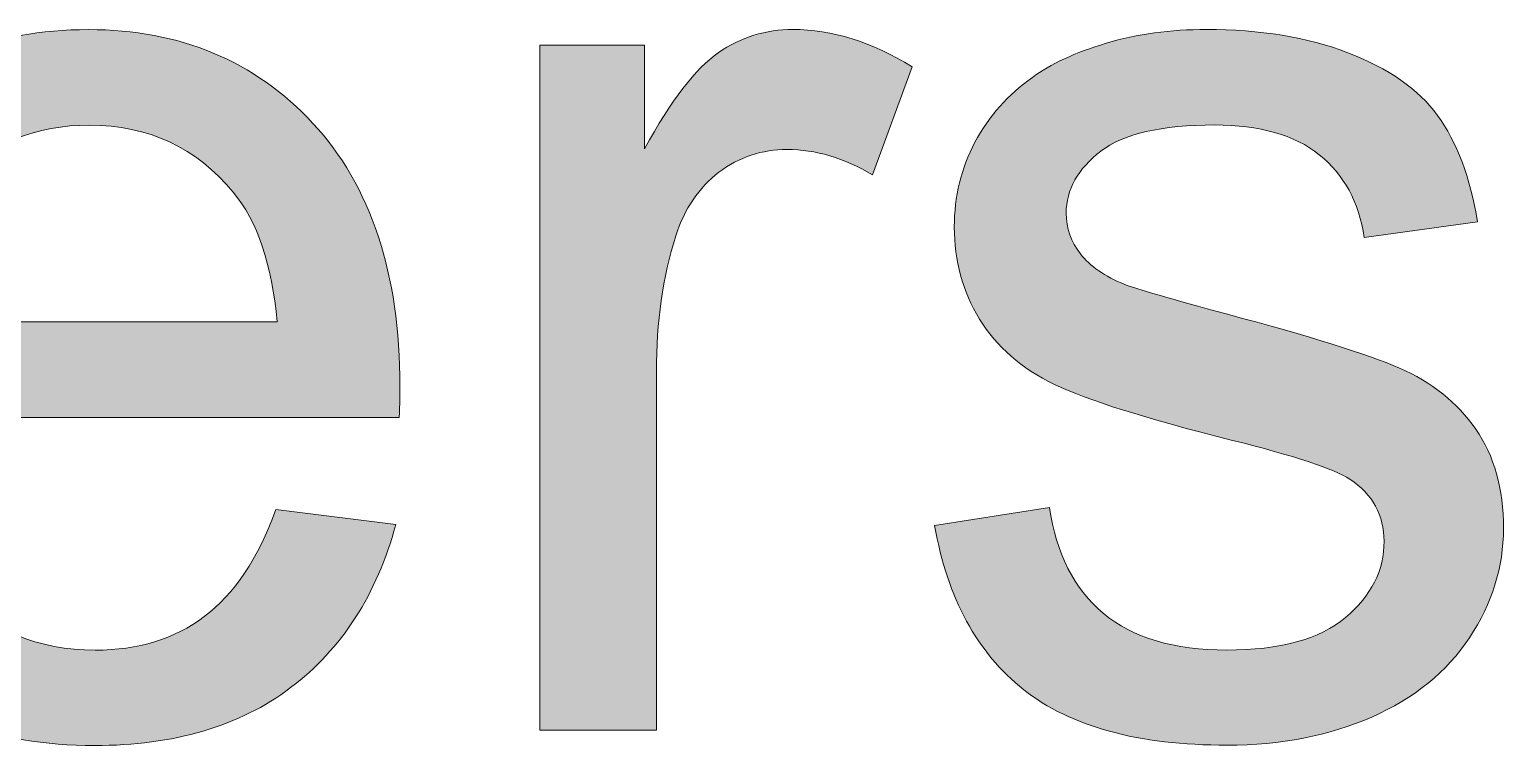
# Model space of a CAD drawing. Header units: inches. Extents: x 247 to 2765, y -1897 to -1110.
# Drawn here: x 1643.305 to 1648.03, y -1766.61 to -1764.316 of the extents above; entities that cross this region are included whole.
import ezdxf

# ---------------------------------------------------------------- set-up
doc = ezdxf.new("R2010")
doc.units = ezdxf.units.IN
doc.header["$MEASUREMENT"] = 0
doc.layers.add('Layer 1', color=7, linetype='Continuous')

# ---------------------------------------------------------------- blocks, each defined once
blk = doc.blocks.new('block 276')
at = {"layer": 'Layer 1', "true_color": 0x3cb54a}
h = blk.add_hatch(color=95, dxfattribs=at)
h.dxf.hatch_style = 2
edge = h.paths.add_edge_path()
edge.add_spline(control_points=[(1644.095, -1765.8543), (1644.095, -1765.8543), (1644.4795, -1765.9019), (1644.4795, -1765.9019), (1644.4188, -1766.1265), (1644.3065, -1766.3008), (1644.1425, -1766.4248), (1643.9786, -1766.5485), (1643.7681, -1766.6102), (1643.5142, -1766.6102), (1643.1931, -1766.6102), (1642.9385, -1766.5116), (1642.7504, -1766.3132), (1642.563, -1766.1155), (1642.4682, -1765.8378), (1642.4682, -1765.4822), (1642.4682, -1765.1122), (1642.564, -1764.8263), (1642.7538, -1764.622), (1642.9436, -1764.4174), (1643.1903, -1764.3161), (1643.4945, -1764.3161), (1643.788, -1764.3161), (1644.0278, -1764.416), (1644.2139, -1764.6165), (1644.3989, -1764.8156), (1644.4929, -1765.0967), (1644.4929, -1765.4599), (1644.4929, -1765.4822), (1644.4922, -1765.515), (1644.4908, -1765.5591), (1644.4908, -1765.5591), (1642.8527, -1765.5591), (1642.8527, -1765.5591), (1642.8665, -1765.8002), (1642.9347, -1765.9849), (1643.0573, -1766.1124), (1643.181, -1766.2405), (1643.3329, -1766.3046), (1643.5162, -1766.3046), (1643.6537, -1766.3046), (1643.7701, -1766.2688), (1643.8656, -1766.1971), (1643.962, -1766.1251), (1644.0378, -1766.0114), (1644.095, -1765.8543)], knot_values=[0, 0, 0, 0, 1, 1, 1, 2, 2, 2, 3, 3, 3, 4, 4, 4, 5, 5, 5, 6, 6, 6, 7, 7, 7, 8, 8, 8, 9, 9, 9, 10, 10, 10, 11, 11, 11, 12, 12, 12, 13, 13, 13, 14, 14, 14, 15, 15, 15, 15], degree=3, periodic=1)
edge = h.paths.add_edge_path()
edge.add_spline(control_points=[(1642.8723, -1765.2528), (1642.8723, -1765.2528), (1644.0991, -1765.2528), (1644.0991, -1765.2528), (1644.0826, -1765.0681), (1644.0357, -1764.9297), (1643.9586, -1764.8373), (1643.8401, -1764.694), (1643.6868, -1764.6223), (1643.4976, -1764.6223), (1643.3267, -1764.6223), (1643.1831, -1764.6795), (1643.0666, -1764.7939), (1642.9502, -1764.9083), (1642.8851, -1765.0613), (1642.8723, -1765.2528)], knot_values=[0, 0, 0, 0, 1, 1, 1, 2, 2, 2, 3, 3, 3, 4, 4, 4, 5, 5, 5, 5], degree=3, periodic=1)
h = blk.add_hatch(color=95, dxfattribs=at)
h.dxf.hatch_style = 2
edge = h.paths.add_edge_path()
edge.add_spline(control_points=[(1644.9418, -1766.5612), (1644.9418, -1766.5612), (1644.9418, -1764.366), (1644.9418, -1764.366), (1644.9418, -1764.366), (1645.2767, -1764.366), (1645.2767, -1764.366), (1645.2767, -1764.366), (1645.2767, -1764.6981), (1645.2767, -1764.6981), (1645.3621, -1764.5431), (1645.441, -1764.4404), (1645.5133, -1764.3901), (1645.5857, -1764.3399), (1645.6663, -1764.3157), (1645.7521, -1764.3157), (1645.8775, -1764.3157), (1646.006, -1764.355), (1646.1345, -1764.4356), (1646.1345, -1764.4356), (1646.0074, -1764.7812), (1646.0074, -1764.7812), (1645.9164, -1764.7274), (1645.8244, -1764.7002), (1645.7345, -1764.7002), (1645.6539, -1764.7002), (1645.5802, -1764.7243), (1645.5154, -1764.7732), (1645.451, -1764.8229), (1645.4052, -1764.8904), (1645.3769, -1764.9772), (1645.3356, -1765.1095), (1645.3149, -1765.2542), (1645.3149, -1765.4109), (1645.3149, -1765.4109), (1645.3149, -1766.5609), (1645.3149, -1766.5609), (1645.3149, -1766.5609), (1644.9418, -1766.5609), (1644.9418, -1766.5609), (1644.9418, -1766.5609), (1644.9418, -1766.5612), (1644.9418, -1766.5612)], knot_values=[0, 0, 0, 0, 1, 1, 1, 2, 2, 2, 3, 3, 3, 4, 4, 4, 5, 5, 5, 6, 6, 6, 7, 7, 7, 8, 8, 8, 9, 9, 9, 10, 10, 10, 11, 11, 11, 12, 12, 12, 13, 13, 13, 14, 14, 14, 14], degree=3, periodic=1)
h = blk.add_hatch(color=95, dxfattribs=at)
h.dxf.hatch_style = 2
edge = h.paths.add_edge_path()
edge.add_spline(control_points=[(1646.2068, -1765.9053), (1646.2068, -1765.9053), (1646.5748, -1765.8474), (1646.5748, -1765.8474), (1646.5965, -1765.9949), (1646.654, -1766.1079), (1646.7474, -1766.1864), (1646.8425, -1766.2657), (1646.9748, -1766.3042), (1647.1432, -1766.3042), (1647.3141, -1766.3042), (1647.4409, -1766.2698), (1647.5236, -1766.2002), (1647.6062, -1766.1313), (1647.6476, -1766.0486), (1647.6476, -1765.9556), (1647.6476, -1765.8722), (1647.6111, -1765.8051), (1647.538, -1765.7568), (1647.4867, -1765.7237), (1647.3603, -1765.6817), (1647.1577, -1765.6314), (1646.8859, -1765.5632), (1646.6957, -1765.5033), (1646.5913, -1765.453), (1646.4852, -1765.402), (1646.406, -1765.3324), (1646.3505, -1765.2435), (1646.2961, -1765.1546), (1646.2699, -1765.0568), (1646.2699, -1764.9486), (1646.2699, -1764.8514), (1646.2919, -1764.7605), (1646.336, -1764.6768), (1646.3808, -1764.5934), (1646.4418, -1764.5238), (1646.52, -1764.4694), (1646.5779, -1764.4267), (1646.6568, -1764.3895), (1646.7567, -1764.3598), (1646.8566, -1764.3302), (1646.9637, -1764.3157), (1647.0781, -1764.3157), (1647.2493, -1764.3157), (1647.4016, -1764.3405), (1647.5318, -1764.3901), (1647.661, -1764.4404), (1647.7582, -1764.5066), (1647.8191, -1764.5913), (1647.8801, -1764.6761), (1647.9239, -1764.7898), (1647.9473, -1764.9317), (1647.9473, -1764.9317), (1647.5835, -1764.982), (1647.5835, -1764.982), (1647.567, -1764.869), (1647.5191, -1764.7808), (1647.4398, -1764.7174), (1647.3609, -1764.6534), (1647.2486, -1764.6217), (1647.105, -1764.6217), (1646.9341, -1764.6217), (1646.8121, -1764.6499), (1646.7391, -1764.7057), (1646.6661, -1764.7622), (1646.6285, -1764.8291), (1646.6285, -1764.9042), (1646.6285, -1764.9531), (1646.6437, -1764.9961), (1646.674, -1765.0344), (1646.7043, -1765.0737), (1646.7529, -1765.1074), (1646.8166, -1765.1329), (1646.8531, -1765.1467), (1646.9634, -1765.1791), (1647.1453, -1765.2283), (1647.4085, -1765.2986), (1647.5931, -1765.3558), (1647.6968, -1765.4006), (1647.8005, -1765.4454), (1647.8818, -1765.5108), (1647.9411, -1765.5963), (1648.0007, -1765.6817), (1648.0303, -1765.7878), (1648.0303, -1765.9146), (1648.0303, -1766.0386), (1647.9938, -1766.1551), (1647.9211, -1766.2646), (1647.8488, -1766.3738), (1647.7444, -1766.4589), (1647.608, -1766.5189), (1647.4708, -1766.5788), (1647.3172, -1766.6091), (1647.1446, -1766.6091), (1646.8593, -1766.6091), (1646.642, -1766.5499), (1646.4924, -1766.4314), (1646.3429, -1766.3129), (1646.2482, -1766.1389), (1646.2068, -1765.9053)], knot_values=[0, 0, 0, 0, 1, 1, 1, 2, 2, 2, 3, 3, 3, 4, 4, 4, 5, 5, 5, 6, 6, 6, 7, 7, 7, 8, 8, 8, 9, 9, 9, 10, 10, 10, 11, 11, 11, 12, 12, 12, 13, 13, 13, 14, 14, 14, 15, 15, 15, 16, 16, 16, 17, 17, 17, 18, 18, 18, 19, 19, 19, 20, 20, 20, 21, 21, 21, 22, 22, 22, 23, 23, 23, 24, 24, 24, 25, 25, 25, 26, 26, 26, 27, 27, 27, 28, 28, 28, 29, 29, 29, 30, 30, 30, 31, 31, 31, 32, 32, 32, 33, 33, 33, 33], degree=3, periodic=1)
at = {"layer": 'Layer 1', "lineweight": 0}
for points, knots in [([(1644.095, -1765.8543), (1644.095, -1765.8543), (1644.4795, -1765.9019), (1644.4795, -1765.9019), (1644.4188, -1766.1265), (1644.3065, -1766.3008), (1644.1425, -1766.4248), (1643.9786, -1766.5485), (1643.7681, -1766.6102), (1643.5142, -1766.6102), (1643.1931, -1766.6102), (1642.9385, -1766.5116), (1642.7504, -1766.3132), (1642.563, -1766.1155), (1642.4682, -1765.8378), (1642.4682, -1765.4822), (1642.4682, -1765.1122), (1642.564, -1764.8263), (1642.7538, -1764.622), (1642.9436, -1764.4174), (1643.1903, -1764.3161), (1643.4945, -1764.3161), (1643.788, -1764.3161), (1644.0278, -1764.416), (1644.2139, -1764.6165), (1644.3989, -1764.8156), (1644.4929, -1765.0967), (1644.4929, -1765.4599), (1644.4929, -1765.4822), (1644.4922, -1765.515), (1644.4908, -1765.5591), (1644.4908, -1765.5591), (1642.8527, -1765.5591), (1642.8527, -1765.5591), (1642.8665, -1765.8002), (1642.9347, -1765.9849), (1643.0573, -1766.1124), (1643.181, -1766.2405), (1643.3329, -1766.3046), (1643.5162, -1766.3046), (1643.6537, -1766.3046), (1643.7701, -1766.2688), (1643.8656, -1766.1971), (1643.962, -1766.1251), (1644.0378, -1766.0114), (1644.095, -1765.8543)], [0, 0, 0, 0, 1, 1, 1, 2, 2, 2, 3, 3, 3, 4, 4, 4, 5, 5, 5, 6, 6, 6, 7, 7, 7, 8, 8, 8, 9, 9, 9, 10, 10, 10, 11, 11, 11, 12, 12, 12, 13, 13, 13, 14, 14, 14, 15, 15, 15, 15]), ([(1644.9418, -1766.5612), (1644.9418, -1766.5612), (1644.9418, -1764.366), (1644.9418, -1764.366), (1644.9418, -1764.366), (1645.2767, -1764.366), (1645.2767, -1764.366), (1645.2767, -1764.366), (1645.2767, -1764.6981), (1645.2767, -1764.6981), (1645.3621, -1764.5431), (1645.441, -1764.4404), (1645.5133, -1764.3901), (1645.5857, -1764.3399), (1645.6663, -1764.3157), (1645.7521, -1764.3157), (1645.8775, -1764.3157), (1646.006, -1764.355), (1646.1345, -1764.4356), (1646.1345, -1764.4356), (1646.0074, -1764.7812), (1646.0074, -1764.7812), (1645.9164, -1764.7274), (1645.8244, -1764.7002), (1645.7345, -1764.7002), (1645.6539, -1764.7002), (1645.5802, -1764.7243), (1645.5154, -1764.7732), (1645.451, -1764.8229), (1645.4052, -1764.8904), (1645.3769, -1764.9772), (1645.3356, -1765.1095), (1645.3149, -1765.2542), (1645.3149, -1765.4109), (1645.3149, -1765.4109), (1645.3149, -1766.5609), (1645.3149, -1766.5609), (1645.3149, -1766.5609), (1644.9418, -1766.5609), (1644.9418, -1766.5609), (1644.9418, -1766.5609), (1644.9418, -1766.5612), (1644.9418, -1766.5612)], [0, 0, 0, 0, 1, 1, 1, 2, 2, 2, 3, 3, 3, 4, 4, 4, 5, 5, 5, 6, 6, 6, 7, 7, 7, 8, 8, 8, 9, 9, 9, 10, 10, 10, 11, 11, 11, 12, 12, 12, 13, 13, 13, 14, 14, 14, 14]), ([(1646.2068, -1765.9053), (1646.2068, -1765.9053), (1646.5748, -1765.8474), (1646.5748, -1765.8474), (1646.5965, -1765.9949), (1646.654, -1766.1079), (1646.7474, -1766.1864), (1646.8425, -1766.2657), (1646.9748, -1766.3042), (1647.1432, -1766.3042), (1647.3141, -1766.3042), (1647.4409, -1766.2698), (1647.5236, -1766.2002), (1647.6062, -1766.1313), (1647.6476, -1766.0486), (1647.6476, -1765.9556), (1647.6476, -1765.8722), (1647.6111, -1765.8051), (1647.538, -1765.7568), (1647.4867, -1765.7237), (1647.3603, -1765.6817), (1647.1577, -1765.6314), (1646.8859, -1765.5632), (1646.6957, -1765.5033), (1646.5913, -1765.453), (1646.4852, -1765.402), (1646.406, -1765.3324), (1646.3505, -1765.2435), (1646.2961, -1765.1546), (1646.2699, -1765.0568), (1646.2699, -1764.9486), (1646.2699, -1764.8514), (1646.2919, -1764.7605), (1646.336, -1764.6768), (1646.3808, -1764.5934), (1646.4418, -1764.5238), (1646.52, -1764.4694), (1646.5779, -1764.4267), (1646.6568, -1764.3895), (1646.7567, -1764.3598), (1646.8566, -1764.3302), (1646.9637, -1764.3157), (1647.0781, -1764.3157), (1647.2493, -1764.3157), (1647.4016, -1764.3405), (1647.5318, -1764.3901), (1647.661, -1764.4404), (1647.7582, -1764.5066), (1647.8191, -1764.5913), (1647.8801, -1764.6761), (1647.9239, -1764.7898), (1647.9473, -1764.9317), (1647.9473, -1764.9317), (1647.5835, -1764.982), (1647.5835, -1764.982), (1647.567, -1764.869), (1647.5191, -1764.7808), (1647.4398, -1764.7174), (1647.3609, -1764.6534), (1647.2486, -1764.6217), (1647.105, -1764.6217), (1646.9341, -1764.6217), (1646.8121, -1764.6499), (1646.7391, -1764.7057), (1646.6661, -1764.7622), (1646.6285, -1764.8291), (1646.6285, -1764.9042), (1646.6285, -1764.9531), (1646.6437, -1764.9961), (1646.674, -1765.0344), (1646.7043, -1765.0737), (1646.7529, -1765.1074), (1646.8166, -1765.1329), (1646.8531, -1765.1467), (1646.9634, -1765.1791), (1647.1453, -1765.2283), (1647.4085, -1765.2986), (1647.5931, -1765.3558), (1647.6968, -1765.4006), (1647.8005, -1765.4454), (1647.8818, -1765.5108), (1647.9411, -1765.5963), (1648.0007, -1765.6817), (1648.0303, -1765.7878), (1648.0303, -1765.9146), (1648.0303, -1766.0386), (1647.9938, -1766.1551), (1647.9211, -1766.2646), (1647.8488, -1766.3738), (1647.7444, -1766.4589), (1647.608, -1766.5189), (1647.4708, -1766.5788), (1647.3172, -1766.6091), (1647.1446, -1766.6091), (1646.8593, -1766.6091), (1646.642, -1766.5499), (1646.4924, -1766.4314), (1646.3429, -1766.3129), (1646.2482, -1766.1389), (1646.2068, -1765.9053)], [0, 0, 0, 0, 1, 1, 1, 2, 2, 2, 3, 3, 3, 4, 4, 4, 5, 5, 5, 6, 6, 6, 7, 7, 7, 8, 8, 8, 9, 9, 9, 10, 10, 10, 11, 11, 11, 12, 12, 12, 13, 13, 13, 14, 14, 14, 15, 15, 15, 16, 16, 16, 17, 17, 17, 18, 18, 18, 19, 19, 19, 20, 20, 20, 21, 21, 21, 22, 22, 22, 23, 23, 23, 24, 24, 24, 25, 25, 25, 26, 26, 26, 27, 27, 27, 28, 28, 28, 29, 29, 29, 30, 30, 30, 31, 31, 31, 32, 32, 32, 33, 33, 33, 33]), ([(1642.8723, -1765.2528), (1642.8723, -1765.2528), (1644.0991, -1765.2528), (1644.0991, -1765.2528), (1644.0826, -1765.0681), (1644.0357, -1764.9297), (1643.9586, -1764.8373), (1643.8401, -1764.694), (1643.6868, -1764.6223), (1643.4976, -1764.6223), (1643.3267, -1764.6223), (1643.1831, -1764.6795), (1643.0666, -1764.7939), (1642.9502, -1764.9083), (1642.8851, -1765.0613), (1642.8723, -1765.2528)], [0, 0, 0, 0, 1, 1, 1, 2, 2, 2, 3, 3, 3, 4, 4, 4, 5, 5, 5, 5])]:
    blk.add_open_spline(points, degree=3, knots=knots, dxfattribs=at)

msp = doc.modelspace()

# ---------------------------------------------------------------- block references
at = {"layer": 'Layer 1'}
msp.add_blockref('block 276', (0, 0), dxfattribs=at)

doc.saveas('drawing.dxf')
